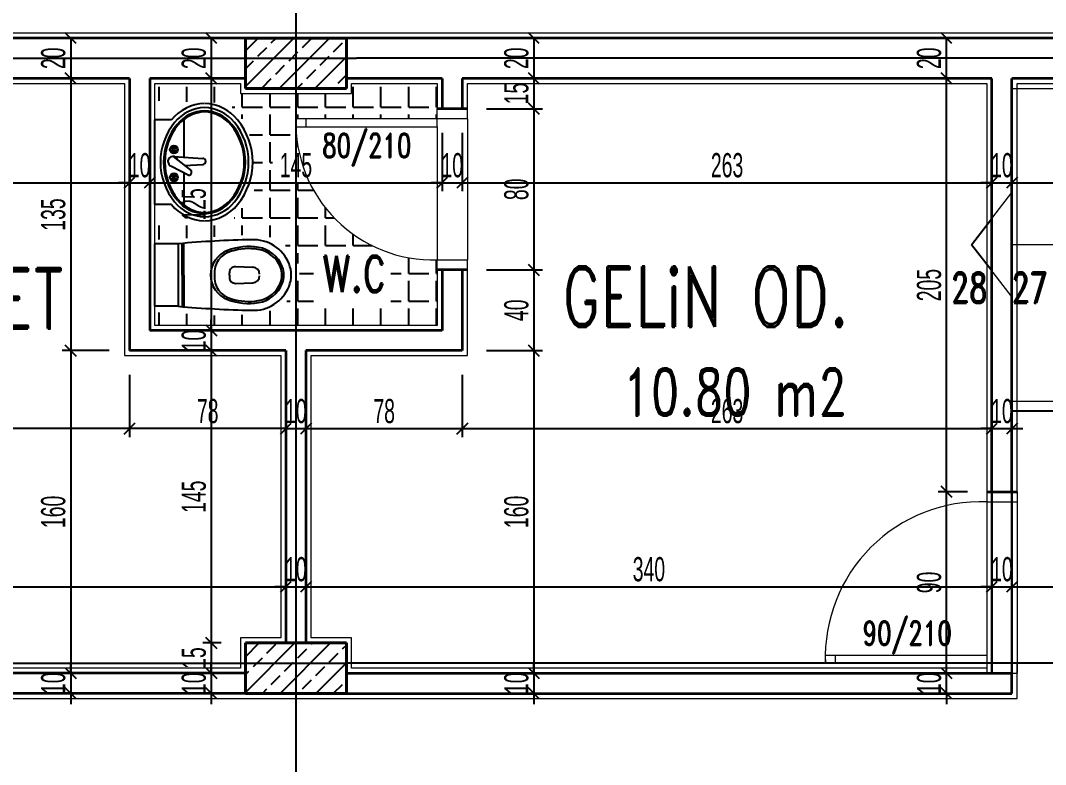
# Model space of a CAD drawing. Header units: inches. Extents: x -7543 to -822, y 102837 to 190349.
# Drawn here: x -835.6212 to -835.5196, y 102837.1156 to 102837.1894 of the extents above; entities that cross this region are included whole.
import ezdxf

# ---------------------------------------------------------------- set-up
doc = ezdxf.new("R2010")
doc.units = ezdxf.units.IN
doc.header["$MEASUREMENT"] = 0
doc.linetypes.add('__ZG_T_P__9', pattern=[22, 1, -10, 1, -10])
doc.linetypes.add('DASHDOTX2', pattern=[2, 1, -0.5, 0, -0.5])
doc.layers.get('0').update_dxf_attribs({"lineweight": 25})
doc.layers.get('Defpoints').update_dxf_attribs({"lineweight": 25})
for name, color, linetype, lineweight in [('AKS', 1, 'Continuous', 25), ('ICOL', 55, 'Continuous', 25), ('KOLON', 2, 'Continuous', 40), ('SIVA', 150, 'Continuous', 15), ('TARAMA', 8, 'Continuous', 25), ('YAZI', 7, 'Continuous', 25)]:
    doc.layers.add(name, color=color, linetype=linetype, lineweight=lineweight)
for name, color, linetype, lineweight, true_color in [('DUVAR', 7, 'Continuous', 35, 0xfc4642), ('KAPI', 7, 'Continuous', 18, 0xffb360), ('MERDİVEN', 7, 'Continuous', 20, 0x16c244), ('TEFRİŞ', 7, 'Continuous', 25, 0x78462c)]:
    doc.layers.add(name, color=color, linetype=linetype, lineweight=lineweight, true_color=true_color)
doc.styles.add('OLCU', font='tromand.shx', dxfattribs={"width": 0.6, "height": 12})
doc.styles.add('st1', font='romandtw.shx', dxfattribs={"width": 0.7, "height": 40})

# ---------------------------------------------------------------- blocks, each defined once
blk = doc.blocks.new('_Oblique')
at = {"color": 0, "linetype": 'ByBlock', "lineweight": -2}
blk.add_line((-0.5, -0.5), (0.5, 0.5), dxfattribs=at)

msp = doc.modelspace()

# ---------------------------------------------------------------- linework, layer by layer
at = {"layer": 'AKS', "linetype": 'DASHDOTX2', "ltscale": 10}
for p, q in [((-835.5938919987518, 102837.2268474742), (-835.5938919987518, 102836.7405371451)), ((-836.0219041693523, 102837.1856850246), (-835.5878919987521, 102837.1856850246)), ((-835.1676684601663, 102837.1856850246), (-835.5878919987521, 102837.1856850246)), ((-836.0219041693523, 102837.1256839999), (-835.5888919987517, 102837.1256839999)), ((-835.1688033422307, 102837.1256839999), (-835.5888919987517, 102837.1256839999))]:
    msp.add_line(p, q, dxfattribs=at)
at = {"layer": 'Defpoints', "color": 6}
msp.add_line((-835.9513923788185, 102837.1876841657), (-835.2363920333095, 102837.1876841657), dxfattribs=at)
at = {"layer": 'Defpoints', "color": 3}
for p, q in [((-835.6103919987515, 102837.1836840731), (-835.6628920026822, 102837.1836843059)), ((-835.6103919987515, 102837.1566847762), (-835.6103919987515, 102837.1836840731)), ((-835.5988919987591, 102837.183684022), (-835.6083919987515, 102837.1836840642)), ((-835.6083919987515, 102837.1836840642), (-835.6083919987515, 102837.1586847762)), ((-835.5988919987591, 102837.182684022), (-835.5988919987591, 102837.183684022)), ((-835.5793919987514, 102837.1836839355), (-835.5888919987591, 102837.1836839777)), ((-835.5888919987591, 102837.1836839777), (-835.5888919987591, 102837.182684022)), ((-835.5793919987515, 102837.1806847762), (-835.5793919987514, 102837.1836839355)), ((-835.5248919948208, 102837.1836836938), (-835.5773919987514, 102837.1836839267)), ((-835.5773919987514, 102837.1836839267), (-835.5773919987514, 102837.1806847762)), ((-835.5248919948208, 102837.1697829868), (-835.5248919948208, 102837.1836836938)), ((-835.5888919987591, 102837.182684022), (-835.5988919987591, 102837.182684022)), ((-835.5773919987514, 102837.1806847762), (-835.5793919987515, 102837.1806847762)), ((-835.5268920026798, 102837.1671849004), (-835.5248919948208, 102837.1697829868)), ((-835.524891994821, 102837.164586814), (-835.5268920026798, 102837.1671849004)), ((-835.5793919987515, 102837.1586847762), (-835.5793919987515, 102837.1646847762)), ((-835.5793919987515, 102837.1646847762), (-835.5773919987514, 102837.1646847762)), ((-835.5773919987514, 102837.1646847762), (-835.5773919987514, 102837.1566847762)), ((-835.5248919948214, 102837.1426839999), (-835.524891994821, 102837.164586814)), ((-835.6083919987515, 102837.1586847762), (-835.5793919987515, 102837.1586847762)), ((-835.5948919987515, 102837.1566847762), (-835.6103919987515, 102837.1566847762)), ((-835.5948919987515, 102837.1276841785), (-835.5948919987515, 102837.1566847762)), ((-835.5773919987514, 102837.1566847762), (-835.5928919987514, 102837.1566847762)), ((-835.5928919987514, 102837.1566847762), (-835.5928919987514, 102837.1276841785)), ((-835.4445410062917, 102837.1506847762), (-835.5228919948208, 102837.1506847762)), ((-835.5228919948208, 102837.1506847762), (-835.5228919948208, 102837.1426839999)), ((-835.5248919948214, 102837.1246839998), (-835.5248919948214, 102837.1426839999)), ((-835.5228919948208, 102837.1426839999), (-835.5228919948213, 102837.1246839998)), ((-835.5988919987517, 102837.1246839998), (-835.5988919987517, 102837.1276841785)), ((-835.5988919987517, 102837.1276841785), (-835.5948919987515, 102837.1276841785)), ((-835.5928919987514, 102837.1276841785), (-835.5888919987517, 102837.1276841785)), ((-835.5888919987517, 102837.1276841785), (-835.5888919987517, 102837.1246839998)), ((-835.6628920026822, 102837.1246839998), (-835.5988919987517, 102837.1246839998)), ((-835.5888919987517, 102837.1246839998), (-835.5248919948214, 102837.1246839998)), ((-835.5228919948213, 102837.1246839998), (-835.5228919948208, 102837.1226839999)), ((-835.5988919987515, 102837.1226839999), (-835.6648920026821, 102837.1226839999)), ((-835.5888919987517, 102837.1226841785), (-835.5988919987517, 102837.1226841785)), ((-835.5988919987517, 102837.1226841785), (-835.5988919987515, 102837.1226839999)), ((-835.5888919987515, 102837.1226839999), (-835.5888919987517, 102837.1226841785)), ((-835.5228919948208, 102837.1226839999), (-835.5888919987515, 102837.1226839999))]:
    msp.add_line(p, q, dxfattribs=at)
at = {"layer": 'Defpoints'}
for p, q in [((-835.5248919948214, 102837.1426839999), (-835.5248919948214, 102837.1246839998)), ((-835.5228919948213, 102837.1246839998), (-835.5228919948213, 102837.1426839999))]:
    msp.add_line(p, q, dxfattribs=at)
at = {"layer": 'DUVAR'}
for p, q in [((-835.5988919987515, 102837.187684022), (-835.7578919987518, 102837.1876847274)), ((-835.4298919987516, 102837.1876832723), (-835.5888919987515, 102837.1876839777)), ((-835.6103919987515, 102837.1836840731), (-835.6628920026822, 102837.1836843059)), ((-835.6103919987515, 102837.1836840731), (-835.6103919987515, 102837.1566847762)), ((-835.5988919987515, 102837.183684022), (-835.6083919987515, 102837.1836840642)), ((-835.6083919987515, 102837.1836840642), (-835.6083919987515, 102837.1586847762)), ((-835.5793919987514, 102837.1836839355), (-835.5888919987515, 102837.1836839777)), ((-835.5793919987514, 102837.1836839355), (-835.5793919987515, 102837.1806847762)), ((-835.5248919948208, 102837.1836836938), (-835.5773919987514, 102837.1836839267)), ((-835.5773919987514, 102837.1836839267), (-835.5773919987514, 102837.1806847762)), ((-835.5248919948208, 102837.1426839999), (-835.5248919948208, 102837.1836836938)), ((-835.4298919987516, 102837.1836832723), (-835.5228919948207, 102837.1836836849)), ((-835.5228919948208, 102837.1426839999), (-835.5228919948207, 102837.1836836849)), ((-835.5768919987514, 102837.1806847762), (-835.5798919987515, 102837.1806847762)), ((-835.5768919987514, 102837.1646847762), (-835.5798919987515, 102837.1646847762)), ((-835.5793919987515, 102837.1646847762), (-835.5793919987515, 102837.1586847762)), ((-835.5773919987514, 102837.1646847762), (-835.5773919987514, 102837.1566847762)), ((-835.5793919987515, 102837.1586847762), (-835.6083919987515, 102837.1586847762)), ((-835.5948919987515, 102837.1566847762), (-835.6103919987514, 102837.1566847762)), ((-835.5948919987515, 102837.1566847762), (-835.5948919987515, 102837.1276839999)), ((-835.5773919987514, 102837.1566847762), (-835.5928919987514, 102837.1566847762)), ((-835.5928919987514, 102837.1566847762), (-835.5928919987514, 102837.1276839999)), ((-835.5253919948208, 102837.1426839999), (-835.5223919948207, 102837.1426839999)), ((-835.5988919987515, 102837.1246839998), (-835.6648920026821, 102837.1246839998)), ((-835.5888919987515, 102837.1246839998), (-835.5228919948208, 102837.1246839998)), ((-835.5228919948208, 102837.1226839999), (-835.5228919948208, 102837.1246839998)), ((-835.5988919987515, 102837.1226839999), (-835.6648920026821, 102837.1226839999)), ((-835.5888919987515, 102837.1226839999), (-835.5228919948208, 102837.1226839999))]:
    msp.add_line(p, q, dxfattribs=at)
at = {"layer": 'ICOL', "color": 53}
for p, q in [((-835.617762788561, 102837.1876840951), (-835.6170581877593, 102837.1876840951)), ((-835.6046795327991, 102837.1876840371), (-835.6031195505435, 102837.1876840371)), ((-835.570339474596, 102837.187683906), (-835.5694566694406, 102837.187683906)), ((-835.5288647388716, 102837.1876837007), (-835.5302200017225, 102837.1876837007)), ((-835.6177628063056, 102837.1836840951), (-835.6170581877593, 102837.1836840951)), ((-835.6177628063056, 102837.1836840951), (-835.6170581877593, 102837.1836840951)), ((-835.6046795505436, 102837.1836840371), (-835.6031195505435, 102837.1836840371)), ((-835.6046795505436, 102837.1836840371), (-835.6031195505435, 102837.1836840371)), ((-835.5703394923405, 102837.183683906), (-835.5694566694406, 102837.183683906)), ((-835.5703394923405, 102837.183683906), (-835.5694566694406, 102837.183683906)), ((-835.5287562158991, 102837.1836837003), (-835.5302200017225, 102837.1836837003)), ((-835.5287562158991, 102837.1836837003), (-835.5302200017225, 102837.1836837003)), ((-835.5749919987514, 102837.1806847762), (-835.5694566694406, 102837.1806847762)), ((-835.5749919987514, 102837.1806847762), (-835.5694566694406, 102837.1806847762)), ((-835.5793919987515, 102837.1782847762), (-835.5793919987515, 102837.1724945444)), ((-835.5793919987515, 102837.1782847762), (-835.5793919987515, 102837.1724945444)), ((-835.5773919987514, 102837.1782847762), (-835.5773919987514, 102837.1724945444)), ((-835.5773919987514, 102837.1782847762), (-835.5773919987514, 102837.1724945444)), ((-835.6103919987515, 102837.1736422982), (-835.6103919987515, 102837.1741745444)), ((-835.6103919987515, 102837.1736422982), (-835.6103919987515, 102837.1741745444)), ((-835.6083919987515, 102837.1735844202), (-835.6083919987515, 102837.1741745444)), ((-835.6083919987515, 102837.1735844202), (-835.6083919987515, 102837.1741745444)), ((-835.5248919948208, 102837.1718503368), (-835.5248919948208, 102837.1724945444)), ((-835.5248919948208, 102837.1718503368), (-835.5248919948208, 102837.1724945444)), ((-835.5228919948207, 102837.1720425141), (-835.5228919948207, 102837.1724945444)), ((-835.5228919948207, 102837.1720425141), (-835.5228919948207, 102837.1724945444)), ((-835.5749919987514, 102837.1646847762), (-835.5694566694406, 102837.1646847762)), ((-835.5749919987514, 102837.1646847762), (-835.5694566694406, 102837.1646847762)), ((-835.60182268106, 102837.1586847762), (-835.6031195505435, 102837.1586847762)), ((-835.60182268106, 102837.1586847762), (-835.6031195505435, 102837.1586847762)), ((-835.6124092137959, 102837.1566847762), (-835.6170581877593, 102837.1566847762)), ((-835.6124092137959, 102837.1566847762), (-835.6170581877593, 102837.1566847762)), ((-835.6018226810601, 102837.1566847762), (-835.6031195505435, 102837.1566847762)), ((-835.6018226810601, 102837.1566847762), (-835.6031195505435, 102837.1566847762)), ((-835.5749919987514, 102837.1566847762), (-835.5694566694406, 102837.1566847762)), ((-835.5749919987514, 102837.1566847762), (-835.5694566694406, 102837.1566847762)), ((-835.6103919987515, 102837.1542847762), (-835.6103919987515, 102837.1481029861)), ((-835.6103919987515, 102837.1542847762), (-835.6103919987515, 102837.1481029861)), ((-835.5773919987514, 102837.1542847762), (-835.5773919987514, 102837.1481029861)), ((-835.5773919987514, 102837.1542847762), (-835.5773919987514, 102837.1481029861)), ((-835.5248919948208, 102837.1502569314), (-835.5248919948208, 102837.1497829861)), ((-835.5248919948208, 102837.1502569314), (-835.5248919948208, 102837.1497829861)), ((-835.5228919948207, 102837.1503193047), (-835.5228919948207, 102837.1497829861)), ((-835.5948919987515, 102837.1469667455), (-835.5948919987515, 102837.1481029861)), ((-835.5948919987515, 102837.1469667455), (-835.5948919987515, 102837.1481029861)), ((-835.5928919987514, 102837.1469667455), (-835.5928919987514, 102837.1481029861)), ((-835.5928919987514, 102837.1469667455), (-835.5928919987514, 102837.1481029861)), ((-835.5272919948208, 102837.1426839999), (-835.5302200017225, 102837.1426839999)), ((-835.5272919948208, 102837.1426839999), (-835.5302200017225, 102837.1426839999)), ((-835.5248919948208, 102837.1402839998), (-835.5248919948208, 102837.1324152481)), ((-835.5248919948208, 102837.1402839998), (-835.5248919948208, 102837.1324152481)), ((-835.5948919987515, 102837.1325955829), (-835.5948919987515, 102837.1340952481)), ((-835.5948919987515, 102837.1325955829), (-835.5948919987515, 102837.1340952481)), ((-835.5928919987515, 102837.1328431797), (-835.5928919987515, 102837.1340952481)), ((-835.5928919987515, 102837.1328431797), (-835.5928919987515, 102837.1340952481)), ((-835.5228919948208, 102837.1270839999), (-835.5228919948208, 102837.1340952481)), ((-835.5228919948208, 102837.1270839999), (-835.5228919948208, 102837.1340952481)), ((-835.6012919987518, 102837.1276841785), (-835.6031195505435, 102837.1276841785)), ((-835.6012919987518, 102837.1276841785), (-835.6031195505435, 102837.1276841785)), ((-835.6110212239992, 102837.1246839998), (-835.6170581877593, 102837.1246839998)), ((-835.6110212239992, 102837.1246839998), (-835.6170581877593, 102837.1246839998)), ((-835.6012919987518, 102837.1246839998), (-835.6031195505435, 102837.1246839998)), ((-835.6012919987518, 102837.1246839998), (-835.6031195505435, 102837.1246839998)), ((-835.5716536030329, 102837.1246839998), (-835.5711366694406, 102837.1246839998)), ((-835.5716536030329, 102837.1246839998), (-835.5711366694406, 102837.1246839998)), ((-835.5286307579404, 102837.1246839998), (-835.5302200017225, 102837.1246839998)), ((-835.5286307579404, 102837.1246839998), (-835.5302200017225, 102837.1246839998)), ((-835.6108218041503, 102837.1226839999), (-835.6170581877593, 102837.1226839999)), ((-835.6012919987518, 102837.1226841785), (-835.6031195505435, 102837.1226841785)), ((-835.5716940399866, 102837.1226839999), (-835.5711366694406, 102837.1226839999)), ((-835.5282253515579, 102837.1226839999), (-835.5302200017225, 102837.1226839999))]:
    msp.add_line(p, q, dxfattribs=at)
at = {"layer": 'ICOL'}
for p, q in [((-835.6162181877594, 102837.1876840951), (-835.6162181877594, 102837.1836840951)), ((-835.6022795505435, 102837.1876840371), (-835.6022795505435, 102837.1836840371)), ((-835.5702966694406, 102837.187683906), (-835.5702966694406, 102837.183683906)), ((-835.5293800017224, 102837.1836837003), (-835.5293800017224, 102837.1876837007)), ((-835.6162181877594, 102837.1836840951), (-835.6162181877594, 102837.1566847762)), ((-835.6022795505435, 102837.1836840371), (-835.6022795505435, 102837.1586847762)), ((-835.5702966694406, 102837.183683906), (-835.5702966694406, 102837.1806847762)), ((-835.5293800017224, 102837.1426839999), (-835.5293800017224, 102837.1836837003)), ((-835.5702966694406, 102837.1806847762), (-835.5702966694406, 102837.1646847762)), ((-835.6628920026822, 102837.1733345444), (-835.6103919987515, 102837.1733345444)), ((-835.6103919987515, 102837.1733345444), (-835.6114719987515, 102837.1733345444)), ((-835.6103919987515, 102837.1733345444), (-835.6083919987515, 102837.1733345444)), ((-835.6083919987515, 102837.1733345444), (-835.5793919987515, 102837.1733345444)), ((-835.6083919987515, 102837.1733345444), (-835.6073119987515, 102837.1733345444)), ((-835.5793919987515, 102837.1733345444), (-835.5804719987515, 102837.1733345444)), ((-835.5793919987515, 102837.1733345444), (-835.5773919987514, 102837.1733345444)), ((-835.5773919987514, 102837.1733345444), (-835.5248919948208, 102837.1733345444)), ((-835.5773919987514, 102837.1733345444), (-835.5763119987514, 102837.1733345444)), ((-835.5248919948208, 102837.1733345444), (-835.5259719948208, 102837.1733345444)), ((-835.5248919948208, 102837.1733345444), (-835.5228919948207, 102837.1733345444)), ((-835.5228919948207, 102837.1733345444), (-835.3618919987514, 102837.1733345444)), ((-835.5228919948207, 102837.1733345444), (-835.5218119948207, 102837.1733345444)), ((-835.5702966694406, 102837.1646847762), (-835.5702966694406, 102837.1566847762)), ((-835.6022795505435, 102837.1586847762), (-835.6022795505435, 102837.1597647762)), ((-835.6022795505435, 102837.1586847762), (-835.6022795505435, 102837.1566847762)), ((-835.6162181877594, 102837.1566847762), (-835.6162181877594, 102837.1246839998)), ((-835.6022795505435, 102837.1566847762), (-835.6022795505435, 102837.1276841785)), ((-835.6022795505435, 102837.1566847762), (-835.6022795505435, 102837.1556047762)), ((-835.5702966694406, 102837.1566847762), (-835.5702966694406, 102837.1246839998)), ((-835.6103919987515, 102837.1489429861), (-835.6628920026822, 102837.1489429861)), ((-835.5948919987515, 102837.1489429861), (-835.6103919987515, 102837.1489429861)), ((-835.5948919987515, 102837.1489429861), (-835.5959719987515, 102837.1489429861)), ((-835.5948919987515, 102837.1489429861), (-835.5928919987514, 102837.1489429861)), ((-835.5928919987514, 102837.1489429861), (-835.5773919987514, 102837.1489429861)), ((-835.5928919987514, 102837.1489429861), (-835.5918119987514, 102837.1489429861)), ((-835.5773919987514, 102837.1489429861), (-835.5248919948208, 102837.1489429861)), ((-835.5248919948208, 102837.1489429861), (-835.5259719948208, 102837.1489429861)), ((-835.5248919948208, 102837.1489429861), (-835.5228919948207, 102837.1489429861)), ((-835.5228919948207, 102837.1489429861), (-835.5218119948207, 102837.1489429861)), ((-835.5293800017224, 102837.1246839998), (-835.5293800017224, 102837.1426839999)), ((-835.6628920026822, 102837.1332552481), (-835.5948919987515, 102837.1332552481)), ((-835.5948919987515, 102837.1332552481), (-835.5959719987515, 102837.1332552481)), ((-835.5948919987515, 102837.1332552481), (-835.5928919987515, 102837.1332552481)), ((-835.5928919987515, 102837.1332552481), (-835.5248919948208, 102837.1332552481)), ((-835.5928919987515, 102837.1332552481), (-835.5918119987515, 102837.1332552481)), ((-835.5248919948208, 102837.1332552481), (-835.5259719948208, 102837.1332552481)), ((-835.5248919948208, 102837.1332552481), (-835.5228919948208, 102837.1332552481)), ((-835.5228919948208, 102837.1332552481), (-835.4298919987517, 102837.1332552481)), ((-835.5228919948208, 102837.1332552481), (-835.5218119948208, 102837.1332552481)), ((-835.6022795505435, 102837.1276841785), (-835.6022795505435, 102837.1246839998)), ((-835.6162181877594, 102837.1246839998), (-835.6162181877594, 102837.1257639999)), ((-835.6022795505435, 102837.1246839998), (-835.6022795505435, 102837.1257639999)), ((-835.5702966694406, 102837.1246839998), (-835.5702966694406, 102837.1257639999)), ((-835.5293800017224, 102837.1246839998), (-835.5293800017224, 102837.1257639999)), ((-835.6162181877594, 102837.1246839998), (-835.6162181877594, 102837.1226839999)), ((-835.6022795505435, 102837.1246839998), (-835.6022795505435, 102837.1226841785)), ((-835.5702966694406, 102837.1246839998), (-835.5702966694406, 102837.1226839999)), ((-835.5293800017224, 102837.1226839999), (-835.5293800017224, 102837.1246839998)), ((-835.6162181877594, 102837.1226839999), (-835.6162181877594, 102837.1216039999)), ((-835.6022795505435, 102837.1226841785), (-835.6022795505435, 102837.1216041785)), ((-835.5702966694406, 102837.1226839999), (-835.5702966694406, 102837.1216039999)), ((-835.5293800017224, 102837.1226839999), (-835.5293800017224, 102837.1216039999))]:
    msp.add_line(p, q, dxfattribs=at)
at = {"layer": 'KAPI'}
for p, q in [((-835.5798919987515, 102837.1788847762), (-835.5798919987515, 102837.1806847762)), ((-835.5768919987514, 102837.1796847762), (-835.5768919987514, 102837.1806847762)), ((-835.5798919987515, 102837.1796847762), (-835.5938919987515, 102837.1796847762)), ((-835.5938919987515, 102837.1796847762), (-835.5938919987515, 102837.1788847762)), ((-835.5928919987515, 102837.1796847762), (-835.5928919987515, 102837.1788847762)), ((-835.5768919987514, 102837.1796847762), (-835.5798919987515, 102837.1796847762)), ((-835.5768919987514, 102837.1796847762), (-835.5768919987513, 102837.1656847762)), ((-835.5938919987515, 102837.1788847762), (-835.5798919987515, 102837.1788847762)), ((-835.5798919987515, 102837.1788847762), (-835.5798919987514, 102837.1656847762)), ((-835.5798919987515, 102837.1646847762), (-835.5798919987515, 102837.1656847762)), ((-835.5798919987515, 102837.1656847762), (-835.5768919987514, 102837.1656847762)), ((-835.5768919987514, 102837.1646847762), (-835.5768919987514, 102837.1656847762)), ((-835.5253919948207, 102837.1426839999), (-835.5253919948207, 102837.1416839999)), ((-835.5223919948207, 102837.1426839999), (-835.5223919948207, 102837.1416839999)), ((-835.5253919948208, 102837.1416839999), (-835.5223919948207, 102837.1416839999)), ((-835.5253919948211, 102837.1416839999), (-835.5253919948208, 102837.1264839999)), ((-835.5223919948207, 102837.1416839999), (-835.5223919948207, 102837.1256839999)), ((-835.5413919948207, 102837.1256839999), (-835.5413919948207, 102837.1264839999)), ((-835.5413919948207, 102837.1264839999), (-835.5253919948208, 102837.1264839999)), ((-835.5403919948208, 102837.1256839999), (-835.5403919948208, 102837.1264839999)), ((-835.5253919948208, 102837.1264839999), (-835.5253919948208, 102837.1246839998)), ((-835.5253919948208, 102837.1256839999), (-835.5413919948207, 102837.1256839999)), ((-835.5223919948207, 102837.1256839999), (-835.5253919948208, 102837.1256839999)), ((-835.5223919948207, 102837.1246839998), (-835.5223919948207, 102837.1256839999)), ((-835.5223919948207, 102837.1256839999), (-835.5223919948207, 102837.1246839998))]:
    msp.add_line(p, q, dxfattribs=at)
for centre, radius, start, end in [((-835.5802919987515, 102837.1792847762), 0.01360588108135887, 178.3153156342386, 271.6846843212896), ((-835.5259595555599, 102837.1262515606), 0.01544287236015674, 87.8937752473482, 182.1062249112925)]:
    msp.add_arc(centre, radius, start, end, dxfattribs=at)
at = {"layer": 'KOLON'}
for p, q in [((-835.5888919987591, 102837.187684022), (-835.5988919987591, 102837.187684022)), ((-835.5988919987591, 102837.187684022), (-835.5988919987591, 102837.182684022)), ((-835.5888919987591, 102837.182684022), (-835.5888919987591, 102837.187684022)), ((-835.5988919987591, 102837.182684022), (-835.5888919987591, 102837.182684022)), ((-835.5888919987517, 102837.1276841785), (-835.5988919987517, 102837.1276841785)), ((-835.5988919987517, 102837.1276841785), (-835.5988919987517, 102837.1226841785)), ((-835.5888919987517, 102837.1226841785), (-835.5888919987517, 102837.1276841785)), ((-835.5988919987517, 102837.1226841785), (-835.5888919987517, 102837.1226841785))]:
    msp.add_line(p, q, dxfattribs=at)
at = {"layer": 'MERDİVEN', "linetype": '__ZG_T_P__9', "lineweight": 15}
for p, q in [((-835.5228920026798, 102837.1836850246), (-835.4635937086019, 102837.1836850246)), ((-835.5228920026798, 102837.1826850246), (-835.4630163583328, 102837.1826850246)), ((-835.4508920026798, 102837.1671849004), (-835.5228920026798, 102837.1671849004)), ((-835.5228920026798, 102837.1516847762), (-835.4451183565609, 102837.1516847762)), ((-835.5228920026798, 102837.1506847762), (-835.4445410062917, 102837.1506847762))]:
    msp.add_line(p, q, dxfattribs=at)
at = {"layer": 'MERDİVEN', "linetype": 'ByBlock', "lineweight": 15}
for p, q in [((-835.5268920026798, 102837.1671849004), (-835.5228920026798, 102837.1723810528)), ((-835.5228920026798, 102837.161988748), (-835.5228920026798, 102837.1723810528)), ((-835.5268920026798, 102837.1671849004), (-835.5228920026798, 102837.161988748))]:
    msp.add_line(p, q, dxfattribs=at)
at = {"layer": 'SIVA'}
for p, q in [((-835.5883919987591, 102837.188184022), (-835.7682919987517, 102837.188184022)), ((-835.4194920342406, 102837.1881832262), (-835.5893919987518, 102837.1881839799)), ((-835.6623920026822, 102837.1831843037), (-835.6108919987515, 102837.1831840753)), ((-835.6108919987515, 102837.1831840753), (-835.6108919987515, 102837.1561847762)), ((-835.6078919987515, 102837.1591847762), (-835.6078919987515, 102837.183184062)), ((-835.6078919987515, 102837.183184062), (-835.5993919987591, 102837.1831840243)), ((-835.5993919987591, 102837.1831840243), (-835.5993919987591, 102837.182184022)), ((-835.5883919987591, 102837.182184022), (-835.5883919987591, 102837.1831839755)), ((-835.5883919987591, 102837.1831839755), (-835.5798919987515, 102837.1831839377)), ((-835.5798919987515, 102837.1831839377), (-835.5798919987515, 102837.1806847762)), ((-835.5768919987514, 102837.1806847762), (-835.5768919987514, 102837.1831839244)), ((-835.5768919987514, 102837.1831839244), (-835.5253919948208, 102837.183183696)), ((-835.5253919948208, 102837.183183696), (-835.5253919948208, 102837.1426839999)), ((-835.5223919948207, 102837.1426839999), (-835.5223919948207, 102837.1831836827)), ((-835.5223919948207, 102837.1831836827), (-835.4303919987517, 102837.1831832746)), ((-835.5993919987591, 102837.182184022), (-835.5883919987591, 102837.182184022)), ((-835.5798919987515, 102837.1646847762), (-835.5798919987515, 102837.1591847762)), ((-835.5768919987514, 102837.1561847762), (-835.5768919987514, 102837.1646847762)), ((-835.5798919987515, 102837.1591847762), (-835.6078919987515, 102837.1591847762)), ((-835.6108919987515, 102837.1561847762), (-835.5953919987514, 102837.1561847762)), ((-835.5953919987514, 102837.1561847762), (-835.5953919987514, 102837.1281841785)), ((-835.5923919987514, 102837.1281841785), (-835.5923919987515, 102837.1561847762)), ((-835.5923919987515, 102837.1561847762), (-835.5768919987514, 102837.1561847762)), ((-835.5993919987518, 102837.1281841785), (-835.5993919987518, 102837.1251839999)), ((-835.5953919987514, 102837.1281841785), (-835.5993919987518, 102837.1281841785)), ((-835.5883919987517, 102837.1281841785), (-835.5923919987514, 102837.1281841785)), ((-835.5883919987517, 102837.1251839999), (-835.5883919987517, 102837.1281841785)), ((-835.5993919987518, 102837.1251839999), (-835.6623920026822, 102837.1251839999)), ((-835.5253919948208, 102837.1251839999), (-835.5883919987517, 102837.1251839999)), ((-835.5253919948208, 102837.1251839999), (-835.5253919948208, 102837.1246839998)), ((-835.5228919948208, 102837.1246839998), (-835.5223919948207, 102837.1246839998)), ((-835.5223919948207, 102837.1221839999), (-835.5223919948207, 102837.1246839998)), ((-835.6653920026821, 102837.1221839999), (-835.5983919987517, 102837.1221839999)), ((-835.5993919987518, 102837.1221841785), (-835.5883919987517, 102837.1221841785)), ((-835.5893919987518, 102837.1221839999), (-835.5223919948207, 102837.1221839999))]:
    msp.add_line(p, q, dxfattribs=at)
at = {"layer": 'TARAMA'}
for p, q in [((-835.5988919987517, 102837.1864207105), (-835.5976270346803, 102837.1876856746)), ((-835.5988919987517, 102837.1828851766), (-835.5940915007744, 102837.1876856746)), ((-835.5963367011059, 102837.1872082412), (-835.5958592677304, 102837.1876856746)), ((-835.5955559668685, 102837.1826856746), (-835.5905559668685, 102837.1876856746)), ((-835.5932431089382, 102837.1867662995), (-835.5923592254617, 102837.187650183)), ((-835.5901495167705, 102837.1863243577), (-835.5892656332941, 102837.1872082412)), ((-835.5976625263206, 102837.185882416), (-835.5967786428441, 102837.1867662995)), ((-835.5945689341529, 102837.1854404742), (-835.5936850506764, 102837.1863243577)), ((-835.5988919987517, 102837.1846529436), (-835.5981044680589, 102837.1854404742)), ((-835.5920204329625, 102837.1826856746), (-835.5888919987517, 102837.1858141088)), ((-835.5914753419852, 102837.1849985325), (-835.5905914585087, 102837.185882416)), ((-835.5958947593676, 102837.184114649), (-835.5950108758911, 102837.1849985325)), ((-835.5928011671999, 102837.1836727073), (-835.5919172837234, 102837.1845565908)), ((-835.5972205845824, 102837.1827888238), (-835.5963367011059, 102837.1836727073)), ((-835.5937881999184, 102837.1826856746), (-835.5932431089382, 102837.1832307656)), ((-835.5897075750322, 102837.1832307656), (-835.5888919987517, 102837.1840463418)), ((-835.6074567349522, 102837.1814551811), (-835.6074567349522, 102837.1828468213)), ((-835.6047067349521, 102837.1813781615), (-835.6047067349521, 102837.1828468213)), ((-835.6019567349522, 102837.1813011419), (-835.6019567349522, 102837.1828468213)), ((-835.5992067349521, 102837.1808468213), (-835.5992067349521, 102837.182184022)), ((-835.5964567349521, 102837.1808468213), (-835.5964567349521, 102837.182184022)), ((-835.5937067349521, 102837.1808468213), (-835.5937067349521, 102837.182184022)), ((-835.5909567349521, 102837.1808468213), (-835.5909567349521, 102837.182184022)), ((-835.5902526660125, 102837.1826856746), (-835.5901495167705, 102837.1827888238)), ((-835.5882067349521, 102837.1808468213), (-835.5882067349521, 102837.1828468213)), ((-835.5854567349521, 102837.1808468213), (-835.5854567349521, 102837.1828468213)), ((-835.5827067349521, 102837.1808468213), (-835.5827067349521, 102837.1828468213)), ((-835.5799567349521, 102837.1808468213), (-835.5799567349521, 102837.1828468213)), ((-835.6002167478782, 102837.1808468213), (-835.5999567349521, 102837.1808468213)), ((-835.5992067349521, 102837.1808468213), (-835.5972067349521, 102837.1808468213)), ((-835.5992067349521, 102837.1796661622), (-835.5992067349521, 102837.1800968213)), ((-835.5964567349521, 102837.1808468213), (-835.5944567349521, 102837.1808468213)), ((-835.5964567349521, 102837.1780968213), (-835.5964567349521, 102837.1800968213)), ((-835.5937067349521, 102837.1808468213), (-835.5917067349521, 102837.1808468213)), ((-835.5937067349521, 102837.1796847762), (-835.5937067349521, 102837.1800968213)), ((-835.5909567349521, 102837.1808468213), (-835.5889567349521, 102837.1808468213)), ((-835.5909567349521, 102837.1796847762), (-835.5909567349521, 102837.1800968213)), ((-835.5882067349521, 102837.1808468213), (-835.5862067349522, 102837.1808468213)), ((-835.5882067349521, 102837.1796847762), (-835.5882067349521, 102837.1800968213)), ((-835.5854567349521, 102837.1808468213), (-835.5834567349522, 102837.1808468213)), ((-835.5854567349521, 102837.1796847762), (-835.5854567349521, 102837.1800968213)), ((-835.5827067349521, 102837.1808468213), (-835.5807067349522, 102837.1808468213)), ((-835.5827067349521, 102837.1796847762), (-835.5827067349521, 102837.1800968213)), ((-835.5799567349521, 102837.1808468213), (-835.5798919987515, 102837.1808468213)), ((-835.5799567349521, 102837.1796847762), (-835.5799567349521, 102837.1800968213)), ((-835.5984883307298, 102837.1780968213), (-835.5972067349521, 102837.1780968213)), ((-835.5964567349521, 102837.1780968213), (-835.5944567349521, 102837.1780968213)), ((-835.5964567349521, 102837.1753468213), (-835.5964567349521, 102837.1773468213)), ((-835.5937067349521, 102837.1768625444), (-835.5937067349521, 102837.177012145)), ((-835.5982602413139, 102837.1753468213), (-835.5981770151297, 102837.1753468213)), ((-835.5981770151297, 102837.1753468213), (-835.5972067349521, 102837.1753468213)), ((-835.5964567349521, 102837.1753468213), (-835.5962062844658, 102837.1753468213)), ((-835.5964567349521, 102837.1725968213), (-835.5964567349521, 102837.1745968213)), ((-835.5937067349521, 102837.1725968213), (-835.5937067349521, 102837.1732625444)), ((-835.5980321518982, 102837.1725968213), (-835.5972067349521, 102837.1725968213)), ((-835.5964567349521, 102837.1725968213), (-835.5944567349521, 102837.1725968213)), ((-835.5937067349521, 102837.1725968213), (-835.592140680503, 102837.1725968213)), ((-835.5964567349521, 102837.1698468213), (-835.5964567349521, 102837.1718468213)), ((-835.5937067349521, 102837.1698468213), (-835.5937067349521, 102837.1718468213)), ((-835.5992067349521, 102837.1698468213), (-835.5992067349521, 102837.1708286399)), ((-835.5909567349521, 102837.1698468213), (-835.5909567349521, 102837.1708359063)), ((-835.6074567349522, 102837.1677014217), (-835.6074567349522, 102837.1690968213)), ((-835.6047067349521, 102837.1678441619), (-835.6047067349521, 102837.1690968213)), ((-835.6019567349522, 102837.1679869021), (-835.6019567349522, 102837.1690968213)), ((-835.600000919769, 102837.1698468213), (-835.5999567349521, 102837.1698468213)), ((-835.5992067349521, 102837.1698468213), (-835.5972067349521, 102837.1698468213)), ((-835.5992067349521, 102837.1681296423), (-835.5992067349521, 102837.1690968213)), ((-835.5964567349521, 102837.1698468213), (-835.5944567349521, 102837.1698468213)), ((-835.5964567349521, 102837.1679328591), (-835.5964567349521, 102837.1690968213)), ((-835.5937067349521, 102837.1698468213), (-835.5917067349521, 102837.1698468213)), ((-835.5937067349521, 102837.1670968213), (-835.5937067349521, 102837.1690968213)), ((-835.5909567349521, 102837.1698468213), (-835.5900922542224, 102837.1698468213)), ((-835.5909567349521, 102837.1670968213), (-835.5909567349521, 102837.1690968213)), ((-835.5882067349521, 102837.1670968213), (-835.5882067349521, 102837.1682178457)), ((-835.59493658556, 102837.1670968213), (-835.5944567349521, 102837.1670968213)), ((-835.5937067349521, 102837.1670968213), (-835.5917067349521, 102837.1670968213)), ((-835.5909567349521, 102837.1670968213), (-835.5889567349521, 102837.1670968213)), ((-835.5882067349521, 102837.1670968213), (-835.5863396226935, 102837.1670968213)), ((-835.5937067349521, 102837.1653407151), (-835.5937067349521, 102837.1663468213)), ((-835.5827067349521, 102837.1643468213), (-835.5827067349521, 102837.1658948901)), ((-835.5799567349521, 102837.1643468213), (-835.5799567349521, 102837.1656830264)), ((-835.5935249322777, 102837.1643468213), (-835.5921580914497, 102837.1643468213)), ((-835.5844780914497, 102837.1643468213), (-835.5834567349522, 102837.1643468213)), ((-835.5827067349521, 102837.1643468213), (-835.5807067349522, 102837.1643468213)), ((-835.5799567349521, 102837.1643468213), (-835.5798919987515, 102837.1643468213)), ((-835.5937067349521, 102837.1615968213), (-835.5937067349521, 102837.1635968213)), ((-835.5827067349521, 102837.1615968213), (-835.5827067349521, 102837.1635968213)), ((-835.5799567349521, 102837.1615968213), (-835.5799567349521, 102837.1635968213)), ((-835.594806067417, 102837.1615968213), (-835.5944567349521, 102837.1615968213)), ((-835.5937067349521, 102837.1615968213), (-835.5921580914497, 102837.1615968213)), ((-835.5937067349521, 102837.1591847762), (-835.5937067349521, 102837.1608468213)), ((-835.5909567349521, 102837.1591847762), (-835.5909567349521, 102837.1608468213)), ((-835.5882067349521, 102837.1591847762), (-835.5882067349521, 102837.1608468213)), ((-835.5854567349521, 102837.1591847762), (-835.5854567349521, 102837.1608468213)), ((-835.5844780914497, 102837.1615968213), (-835.5834567349522, 102837.1615968213)), ((-835.5827067349521, 102837.1615968213), (-835.5807067349522, 102837.1615968213)), ((-835.5827067349521, 102837.1591847762), (-835.5827067349521, 102837.1608468213)), ((-835.5799567349521, 102837.1615968213), (-835.5798919987515, 102837.1615968213)), ((-835.5799567349521, 102837.1591847762), (-835.5799567349521, 102837.1608468213)), ((-835.6074567349522, 102837.1591847762), (-835.6074567349522, 102837.1604721405)), ((-835.6047067349521, 102837.1591847762), (-835.6047067349521, 102837.1603161084)), ((-835.6019567349522, 102837.1591847762), (-835.6019567349522, 102837.1601600763)), ((-835.5992067349521, 102837.1591847762), (-835.5992067349521, 102837.1602358094)), ((-835.5964567349521, 102837.1591847762), (-835.5964567349521, 102837.1606215965)), ((-835.5988919987517, 102837.1263166341), (-835.5975244543808, 102837.1276841785)), ((-835.5988919987517, 102837.1227811002), (-835.5939889204749, 102837.1276841785)), ((-835.5967786428441, 102837.1266622231), (-835.5958947593676, 102837.1275461066)), ((-835.5954533865689, 102837.1226841785), (-835.5904533865689, 102837.1276841785)), ((-835.5923592254617, 102837.1275461066), (-835.5922211535249, 102837.1276841785)), ((-835.5892656332941, 102837.1271041648), (-835.5888919987517, 102837.1274777994)), ((-835.5981044680589, 102837.1253363978), (-835.5972205845824, 102837.1262202813)), ((-835.5936850506764, 102837.1262202813), (-835.5928011671999, 102837.1271041648)), ((-835.5905914585087, 102837.1257783396), (-835.5897075750322, 102837.1266622231)), ((-835.5950108758911, 102837.1248944561), (-835.5941269924147, 102837.1257783396)), ((-835.591917852663, 102837.1226841785), (-835.5888919987517, 102837.1257100324)), ((-835.5919172837234, 102837.1244525144), (-835.5910334002469, 102837.1253363978)), ((-835.5988919987517, 102837.1245488672), (-835.5985464097971, 102837.1248944561)), ((-835.5963367011059, 102837.1235686309), (-835.5954528176294, 102837.1244525144)), ((-835.5972211535249, 102837.1226841785), (-835.5967786428441, 102837.1231266892)), ((-835.5932431089382, 102837.1231266892), (-835.5923592254617, 102837.1240105726)), ((-835.5901495167705, 102837.1226847474), (-835.589265633294, 102837.1235686309)), ((-835.5936856196189, 102837.1226841785), (-835.5936850506764, 102837.1226847474))]:
    msp.add_line(p, q, dxfattribs=at)
at = {"layer": 'TEFRİŞ'}
for p, q in [((-835.6078919987515, 102837.1711745705), (-835.6078919987515, 102837.1795740288)), ((-835.6062319261043, 102837.1795740288), (-835.6078919987515, 102837.1795740288)), ((-835.6049918858444, 102837.1796235005), (-835.6049918858444, 102837.1758753346)), ((-835.606240328704, 102837.1749859456), (-835.6045174732935, 102837.1740834124)), ((-835.6060721378014, 102837.1759378327), (-835.6042559111612, 102837.1745113058)), ((-835.6059948846383, 102837.1759415114), (-835.6031226844767, 102837.1757520068)), ((-835.6049254495955, 102837.1750378224), (-835.6031226844767, 102837.1751580068)), ((-835.6049918858444, 102837.1743319377), (-835.6049918858444, 102837.1711250987)), ((-835.6062319261043, 102837.1711745705), (-835.6078919987515, 102837.1711745705)), ((-835.6078919987513, 102837.1610828371), (-835.6078919987517, 102837.1672828371)), ((-835.6055547043719, 102837.1672828371), (-835.6078919987517, 102837.1672828371)), ((-835.6055547043719, 102837.1672828371), (-835.6055547043713, 102837.1610828371)), ((-835.6051547043717, 102837.1641828371), (-835.6051547043719, 102837.1672828371)), ((-835.6049947043716, 102837.1641828371), (-835.6049947043718, 102837.1672828371)), ((-835.5998678199046, 102837.165014441), (-835.5981710622874, 102837.164963875)), ((-835.6051547043717, 102837.1641828371), (-835.6051547043714, 102837.1610828371)), ((-835.6049947043716, 102837.1641828371), (-835.6049947043714, 102837.1610828371)), ((-835.6004856929053, 102837.1641828371), (-835.6004856929053, 102837.1644147073)), ((-835.6004856929053, 102837.1641828371), (-835.6004856929053, 102837.163950967)), ((-835.5998678199044, 102837.1633512333), (-835.5981710622873, 102837.1634017993)), ((-835.6055547043713, 102837.1610828371), (-835.6078919987513, 102837.1610828371))]:
    msp.add_line(p, q, dxfattribs=at)
for centre, radius in [((-835.6059873642337, 102837.1766240453), 0.000396), ((-835.605991282271, 102837.1766289156), 0.0001231531351216254), ((-835.6059873642337, 102837.1738730359), 0.000396), ((-835.6059873642337, 102837.1738779256), 0.0001231531351216254)]:
    msp.add_circle(centre, radius, dxfattribs=at)
for centre, radius, start, end in [((-835.6028102972781, 102837.1767929498), 0.004409302000000322, 92.21200000907149, 140.8959999719763), ((-835.6030952786782, 102837.1767929498), 0.004409302000000196, 39.10400002802371, 87.78799999092851), ((-835.6028102972781, 102837.1767929498), 0.004009302000000322, 92.21200000907149, 140.8959999719763), ((-835.6028102972781, 102837.1767929498), 0.004009302000000322, 92.21200000907149, 140.8959999719763), ((-835.6028102972781, 102837.1767929498), 0.003692502000000143, 92.21200000907149, 140.9079999026924), ((-835.6028102972781, 102837.1767929498), 0.003573702000000087, 92.28499999739802, 140.9120001394078), ((-835.6030952786782, 102837.1767929498), 0.003573702000000159, 39.08799986059226, 87.71500000260197), ((-835.6030952786782, 102837.1767929498), 0.003692501999999998, 39.09200009730761, 87.78799999092851), ((-835.6030952786782, 102837.1767929498), 0.004009302000000195, 39.10400002802371, 87.78799999092851), ((-835.6030952786782, 102837.1767929498), 0.004009302000000195, 39.10400002802371, 87.78799999092851), ((-835.6010879348781, 102837.1753742996), 0.006240643199999806, 140.7630001216153, 180), ((-835.6010879348781, 102837.1753742996), 0.005923843200000094, 140.7630001216153, 180), ((-835.6010879348781, 102837.1753742996), 0.005805043200000022, 140.7630001216153, 180), ((-835.6048176212782, 102837.1753742996), 0.005805043200000025, 0, 39.23699987838473), ((-835.6048176212782, 102837.1753742996), 0.005923843199999931, 0, 39.23699987838473), ((-835.6048176212782, 102837.1753742996), 0.006240643200000211, 0, 39.23699987838473), ((-835.6048176212782, 102837.1753742996), 0.006240643200000211, 0, 39.23699987838473), ((-835.6048176212782, 102837.1753742996), 0.006640643200000212, 0, 39.23699987838473), ((-835.6058750205293, 102837.1768291905), 0.0002276512857357263, 119.5702491467253, 210.5524281899129), ((-835.6060997079379, 102837.1768291905), 0.0002276512857288755, 329.4475718100871, 60.42975085327468), ((-835.6061853642336, 102837.1765165913), 0.0002276512858558945, 59.86247630401196, 150.4297510021828), ((-835.6061853642336, 102837.1767412787), 0.0002276512857726221, 209.5702489978172, 299.0433306285244), ((-835.6058750205293, 102837.1764331905), 0.0002276512857288755, 151.3746003713977, 240.4297508532746), ((-835.6060997079379, 102837.1764331905), 0.0002276512857541603, 299.5702491467253, 28.62539962860231), ((-835.6057893642336, 102837.1765165913), 0.0002276512857533367, 29.57024899781717, 120.137523695988), ((-835.6057893642336, 102837.1767412787), 0.0002276512857162366, 240.9566693714756, 330.4297510021829), ((-835.6010879348781, 102837.1753742996), 0.006240643199999934, 180, 219.2369998783847), ((-835.6010879348781, 102837.1753742996), 0.005923843199999931, 180, 219.2369998783847), ((-835.6010879348781, 102837.1753742996), 0.005805043200000025, 180, 219.2369998783847), ((-835.6060894830557, 102837.1754549964), 0.000495000000000001, 14.11245847275583, 253.6036057847838), ((-835.6031226844767, 102837.1754550068), 0.0002970000000000001, 270, 90), ((-835.6048176212782, 102837.1753742996), 0.005805062999999882, 320.7630001216152, 0), ((-835.6048176212782, 102837.1753742996), 0.005923862999999955, 320.7630001216152, 0), ((-835.6048176212782, 102837.1753742996), 0.006240663000000026, 320.7630001216152, 0), ((-835.6048176212782, 102837.1753742996), 0.006640663000000026, 320.7630001216152, 0), ((-835.6061853642336, 102837.1737655819), 0.0002276512857726221, 60.95666937147554, 150.4297510021828), ((-835.6058750205293, 102837.1740736701), 0.0002276512857511511, 119.5702491467253, 208.6253996286023), ((-835.6060997079379, 102837.1740736701), 0.0002276512857418904, 331.3746003713977, 60.42975085327468), ((-835.6057893642336, 102837.1737655819), 0.0002276512857288755, 29.57024899781717, 119.0433306285245), ((-835.6045313330549, 102837.174385775), 0.0003026800512815798, 272.6244993322242, 24.50238725185161), ((-835.6061853642336, 102837.1739902693), 0.0002276512858432555, 209.5702489978172, 300.1375236959881), ((-835.6058750205293, 102837.1736776701), 0.0002276512857357263, 149.4475718100871, 240.4297508532746), ((-835.6060997079379, 102837.1736776701), 0.0002276512857288755, 299.5702491467253, 30.55242818991288), ((-835.6057893642336, 102837.1739902693), 0.0002276512857533367, 239.8624763040119, 330.4297510021829), ((-835.6028102972781, 102837.1739556494), 0.004409302000000196, 219.1040000280237, 267.7879999909285), ((-835.6028102972781, 102837.1739556494), 0.004009302000000195, 219.1040000280237, 267.7879999909285), ((-835.6028102972781, 102837.1739556494), 0.004009302000000195, 219.1040000280237, 267.7879999909285), ((-835.6028102972781, 102837.1739556494), 0.003692501999999998, 219.0920000973076, 267.7879999909285), ((-835.6028102972781, 102837.1739556494), 0.003573702000000159, 219.0879998605923, 267.715000002602), ((-835.6030952786782, 102837.1739556494), 0.003573702000000365, 272.284999997398, 320.9120001394077), ((-835.6030952786782, 102837.1739556494), 0.003692502000000143, 272.2120000090715, 320.9079999026924), ((-835.6030952786782, 102837.1739556494), 0.004009302000000044, 272.2120000090715, 320.8959999719763), ((-835.6030952786782, 102837.1739556494), 0.004409302000000044, 272.2120000090715, 320.8959999719763), ((-835.596501914039, 102837.0676934452), 0.100000000000001, 91.0318174311034, 95.19397770355425), ((-835.5985595586943, 102837.1609998155), 0.005999999999999987, 80.87192143601901, 110.5799115658548), ((-835.5980963242204, 102837.1638828371), 0.003800000000000387, 22.02431301150423, 93.11289757825256), ((-835.5980963242204, 102837.1638828371), 0.003080000000000055, 22.02431301150423, 80.87192143601901), ((-835.5997547043717, 102837.1641828371), 0.0026, 110.5799115658548, 180), ((-835.599765515157, 102837.1644006687), 0.002199999999999919, 103.1932555903746, 185.6824145163819), ((-835.5985595586943, 102837.1609998155), 0.00580000000000038, 80.87192143601901, 107.1273120572458), ((-835.5980963242204, 102837.1638828371), 0.002880000000000015, 22.02431301150423, 80.87192143601901), ((-835.5998856929052, 102837.1644147073), 0.0006000000000000001, 88.29300163902684, 180), ((-835.5981919141216, 102837.1642641856), 0.0007000000000007363, 0, 88.29300163902684), ((-835.5973547043717, 102837.1641828371), 0.002079999999999601, 0, 22.02431301150423), ((-835.5973547043717, 102837.1641828371), 0.002280000000000032, 0, 22.02431301150423), ((-835.5973547043717, 102837.1641828371), 0.002999999999999686, 0, 22.02431301150423), ((-835.5997547043717, 102837.1641828371), 0.002600000000000704, 180, 249.4200884395115), ((-835.5997655151568, 102837.1639650056), 0.002200000000000397, 174.3175854836181, 256.8067444156501), ((-835.5998856929052, 102837.163950967), 0.0006000000000001178, 180, 271.7069983707395), ((-835.5981919141216, 102837.1641014887), 0.0007000000000000001, 271.7069983707395, 0), ((-835.5973547043717, 102837.1641828371), 0.002079999999998836, 337.9756869888622, 0), ((-835.5973547043717, 102837.1641828371), 0.002279999999998836, 337.9756869888622, 0), ((-835.5973547043717, 102837.1641828371), 0.003, 337.9756869888622, 0), ((-835.5980963242204, 102837.1644828371), 0.003800000000000321, 266.8871024315037, 337.9756869888622), ((-835.5980963242204, 102837.1644828371), 0.002880000000000237, 279.1280785733707, 337.9756869888622), ((-835.5980963242204, 102837.1644828371), 0.003080000000000259, 279.1280785733707, 337.9756869888622), ((-835.5985595586949, 102837.1673658588), 0.006000000000000269, 249.4200884395115, 279.1280785733707), ((-835.5985595586949, 102837.1673658588), 0.005800000000000227, 252.8726879512824, 279.1280785733707), ((-835.5965019140551, 102837.2606722291), 0.1000000000000007, 264.8060223060465, 268.9681825786656)]:
    msp.add_arc(centre, radius, start, end, dxfattribs=at)

# ---------------------------------------------------------------- block references
at = {"layer": 'ICOL'}
for p, xscale, yscale, zscale, rotation in [((-835.6162181877594, 102837.1876840951), 0.001080000001820736, 0.001080000001820736, 0.001080000001820736, 90), ((-835.6022795505435, 102837.1876840371), 0.001080000001820736, 0.001080000001820736, 0.001080000001820736, 90), ((-835.5702966694406, 102837.187683906), 0.001080000001820736, 0.001080000001820736, 0.001080000001820736, 90), ((-835.5293800017224, 102837.1876837007), 0.001080000001820736, 0.001080000001820736, 0.001080000001820736, 90), ((-835.6162181877594, 102837.1836840951), 0.001080000001820736, 0.001080000001820736, 0.001080000001820736, 90), ((-835.6162181877594, 102837.1836840951), 0.001080000001820736, 0.001080000001820736, 0.001080000001820736, 270), ((-835.6022795505435, 102837.1836840371), 0.001080000001820736, 0.001080000001820736, 0.001080000001820736, 90), ((-835.6022795505435, 102837.1836840371), 0.001080000001820736, 0.001080000001820736, 0.001080000001820736, 270), ((-835.5702966694406, 102837.183683906), 0.001080000001820736, 0.001080000001820736, 0.001080000001820736, 90), ((-835.5702966694406, 102837.183683906), 0.001080000001820736, 0.001080000001820736, 0.001080000001820736, 270), ((-835.5293800017224, 102837.1836837003), 0.001080000001820736, 0.001080000001820736, 0.001080000001820736, 270), ((-835.5293800017224, 102837.1836837003), 0.001080000001820736, 0.001080000001820736, 0.001080000001820736, 90), ((-835.5702966694406, 102837.1806847762), 0.001080000001820736, 0.001080000001820736, 0.001080000001820736, 90), ((-835.5702966694406, 102837.1806847762), 0.001080000001820736, 0.001080000001820736, 0.001080000001820736, 270), ((-835.6083919987515, 102837.1733345444), 0.001080000000001746, 0.001080000000001746, 0.001080000000001746, 180), ((-835.6083919987515, 102837.1733345444), 0.001080000000001746, 0.001080000000001746, 0.001080000000001746, 180), ((-835.5773919987514, 102837.1733345444), 0.001080000000001746, 0.001080000000001746, 0.001080000000001746, 180), ((-835.5773919987514, 102837.1733345444), 0.001080000000001746, 0.001080000000001746, 0.001080000000001746, 180), ((-835.5228919948207, 102837.1733345444), 0.001080000000001746, 0.001080000000001746, 0.001080000000001746, 180), ((-835.5228919948207, 102837.1733345444), 0.001080000000001746, 0.001080000000001746, 0.001080000000001746, 180), ((-835.5702966694406, 102837.1646847762), 0.001080000001820736, 0.001080000001820736, 0.001080000001820736, 90), ((-835.5702966694406, 102837.1646847762), 0.001080000001820736, 0.001080000001820736, 0.001080000001820736, 270), ((-835.6022795505435, 102837.1586847762), 0.001080000001820736, 0.001080000001820736, 0.001080000001820736, 270), ((-835.6022795505435, 102837.1586847762), 0.001080000001820736, 0.001080000001820736, 0.001080000001820736, 270), ((-835.6162181877594, 102837.1566847762), 0.001080000001820736, 0.001080000001820736, 0.001080000001820736, 90), ((-835.6162181877594, 102837.1566847762), 0.001080000001820736, 0.001080000001820736, 0.001080000001820736, 270), ((-835.6022795505435, 102837.1566847762), 0.001080000001820736, 0.001080000001820736, 0.001080000001820736, 90), ((-835.6022795505435, 102837.1566847762), 0.001080000001820736, 0.001080000001820736, 0.001080000001820736, 90), ((-835.5702966694406, 102837.1566847762), 0.001080000001820736, 0.001080000001820736, 0.001080000001820736, 90), ((-835.5702966694406, 102837.1566847762), 0.001080000001820736, 0.001080000001820736, 0.001080000001820736, 270), ((-835.6103919987515, 102837.1489429861), 0.001080000000001746, 0.001080000000001746, 0.001080000000001746, 180), ((-835.5928919987514, 102837.1489429861), 0.001080000000001746, 0.001080000000001746, 0.001080000000001746, 180), ((-835.5928919987514, 102837.1489429861), 0.001080000000001746, 0.001080000000001746, 0.001080000000001746, 180), ((-835.5773919987514, 102837.1489429861), 0.001080000000001746, 0.001080000000001746, 0.001080000000001746, 180), ((-835.5228919948207, 102837.1489429861), 0.001080000000001746, 0.001080000000001746, 0.001080000000001746, 180), ((-835.5293800017224, 102837.1426839999), 0.001080000001820736, 0.001080000001820736, 0.001080000001820736, 270), ((-835.5293800017224, 102837.1426839999), 0.001080000001820736, 0.001080000001820736, 0.001080000001820736, 90), ((-835.5928919987515, 102837.1332552481), 0.001080000000001746, 0.001080000000001746, 0.001080000000001746, 180), ((-835.5928919987515, 102837.1332552481), 0.001080000000001746, 0.001080000000001746, 0.001080000000001746, 180), ((-835.5228919948208, 102837.1332552481), 0.001080000000001746, 0.001080000000001746, 0.001080000000001746, 180), ((-835.5228919948208, 102837.1332552481), 0.001080000000001746, 0.001080000000001746, 0.001080000000001746, 180), ((-835.6022795505435, 102837.1276841785), 0.001080000001820736, 0.001080000001820736, 0.001080000001820736, 90), ((-835.6022795505435, 102837.1276841785), 0.001080000001820736, 0.001080000001820736, 0.001080000001820736, 270), ((-835.6162181877594, 102837.1246839998), 0.001080000001820736, 0.001080000001820736, 0.001080000001820736, 270), ((-835.6162181877594, 102837.1246839998), 0.001080000001820736, 0.001080000001820736, 0.001080000001820736, 270), ((-835.6022795505435, 102837.1246839998), 0.001080000001820736, 0.001080000001820736, 0.001080000001820736, 270), ((-835.6022795505435, 102837.1246839998), 0.001080000001820736, 0.001080000001820736, 0.001080000001820736, 270), ((-835.5702966694406, 102837.1246839998), 0.001080000001820736, 0.001080000001820736, 0.001080000001820736, 270), ((-835.5702966694406, 102837.1246839998), 0.001080000001820736, 0.001080000001820736, 0.001080000001820736, 270), ((-835.5293800017224, 102837.1246839998), 0.001080000001820736, 0.001080000001820736, 0.001080000001820736, 270), ((-835.5293800017224, 102837.1246839998), 0.001080000001820736, 0.001080000001820736, 0.001080000001820736, 270), ((-835.6162181877594, 102837.1226839999), 0.001080000001820736, 0.001080000001820736, 0.001080000001820736, 90), ((-835.6022795505435, 102837.1226841785), 0.001080000001820736, 0.001080000001820736, 0.001080000001820736, 90), ((-835.5702966694406, 102837.1226839999), 0.001080000001820736, 0.001080000001820736, 0.001080000001820736, 90), ((-835.5293800017224, 102837.1226839999), 0.001080000001820736, 0.001080000001820736, 0.001080000001820736, 90)]:
    msp.add_blockref('_Oblique', p, dxfattribs=dict(at, xscale=xscale, yscale=yscale, zscale=zscale, rotation=rotation))
at = {"layer": 'ICOL', "xscale": 0.001080000000001746, "yscale": 0.001080000000001746, "zscale": 0.001080000000001746}
for p in [(-835.6103919987515, 102837.1733345444), (-835.6103919987515, 102837.1733345444), (-835.5793919987515, 102837.1733345444), (-835.5793919987515, 102837.1733345444), (-835.5248919948208, 102837.1733345444), (-835.5248919948208, 102837.1733345444), (-835.6103919987515, 102837.1489429861), (-835.5948919987515, 102837.1489429861), (-835.5948919987515, 102837.1489429861), (-835.5773919987514, 102837.1489429861), (-835.5248919948208, 102837.1489429861), (-835.5248919948208, 102837.1489429861), (-835.5948919987515, 102837.1332552481), (-835.5948919987515, 102837.1332552481), (-835.5248919948208, 102837.1332552481), (-835.5248919948208, 102837.1332552481)]:
    msp.add_blockref('_Oblique', p, dxfattribs=at)

# ---------------------------------------------------------------- texts
at = {"layer": 'ICOL', "char_height": 0.0024, "attachment_point": 5, "rotation": 90, "style": 'OLCU'}
for s, insert in [('\\A1;20', (-835.6179461877593, 102837.1856840951)), ('\\A1;20', (-835.6040075505435, 102837.1856840371)), ('\\A1;20', (-835.5720246694407, 102837.185683906)), ('\\A1;20', (-835.5311080017225, 102837.1856837005)), ('\\A1;15', (-835.5720246694407, 102837.1821843411)), ('\\A1;80', (-835.5720246694407, 102837.1726847762)), ('\\A1;125', (-835.6040075505435, 102837.1711844066)), ('\\A1;135', (-835.6179461877593, 102837.1701844356)), ('\\A1;205', (-835.5311080017225, 102837.1631838501)), ('\\A1;40', (-835.5720246694407, 102837.1606847762)), ('\\A1;10', (-835.6040075505435, 102837.1576847762)), ('\\A1;145', (-835.6040075505435, 102837.1421844773)), ('\\A1;160', (-835.6179461877593, 102837.140684388)), ('\\A1;160', (-835.5720246694407, 102837.140684388)), ('\\A1;90', (-835.5311080017225, 102837.1336839999)), ('\\A1;15', (-835.6040075505435, 102837.1261840892)), ('\\A1;10', (-835.6179461877593, 102837.1236839999)), ('\\A1;10', (-835.6040075505435, 102837.1236840892)), ('\\A1;10', (-835.5720246694407, 102837.1236839999)), ('\\A1;10', (-835.5311080017225, 102837.1236839999))]:
    msp.add_mtext(s, dxfattribs=dict(at, insert=insert))
at = {"layer": 'ICOL', "char_height": 0.0024, "attachment_point": 5, "style": 'OLCU'}
for s, insert in [('\\A1;10', (-835.6093919987516, 102837.1750625444)), ('\\A1;145', (-835.5938919987515, 102837.1750625444)), ('\\A1;10', (-835.5783919987514, 102837.1750625444)), ('\\A1;263', (-835.5511419967861, 102837.1750625444)), ('\\A1;10', (-835.5238919948208, 102837.1750625444)), ('\\A1;78', (-835.6026419987514, 102837.1506709861)), ('\\A1;10', (-835.5938919987515, 102837.1506709861)), ('\\A1;78', (-835.5851419987514, 102837.1506709861)), ('\\A1;263', (-835.5511419967861, 102837.1506709861)), ('\\A1;10', (-835.5238919948208, 102837.1506709861)), ('\\A1;10', (-835.5938919987515, 102837.1349832481)), ('\\A1;340', (-835.5588919967861, 102837.1349832481)), ('\\A1;10', (-835.5238919948208, 102837.1349832481))]:
    msp.add_mtext(s, dxfattribs=dict(at, insert=insert))
at = {"layer": 'KAPI', "style": 'st1', "width": 0.7}
for s, p in [('80/210', (-835.591293297661, 102837.1758274324)), ('90/210', (-835.5377088041117, 102837.1274510067))]:
    msp.add_text(s, height=0.0024, dxfattribs=at).set_placement(p)
at = {"layer": 'YAZI', "style": 'st1', "width": 0.7}
for s, height, p in [('W.C', 0.003600000000000001, (-835.5912580914497, 102837.1624878769)), ('MUDiRiYET', 0.006, (-835.6456809697047, 102837.1588614008)), ('GELiN OD.', 0.006, (-835.5674834415522, 102837.1590354561)), ('28', 0.002999999999999999, (-835.5289353394068, 102837.1614216357)), ('27', 0.002999999999999999, (-835.5229353394068, 102837.1614216357)), ('10.80 m2', 0.004687500000000001, (-835.5615064054488, 102837.1502370051))]:
    msp.add_text(s, height=height, dxfattribs=at).set_placement(p)

doc.saveas('drawing.dxf')
